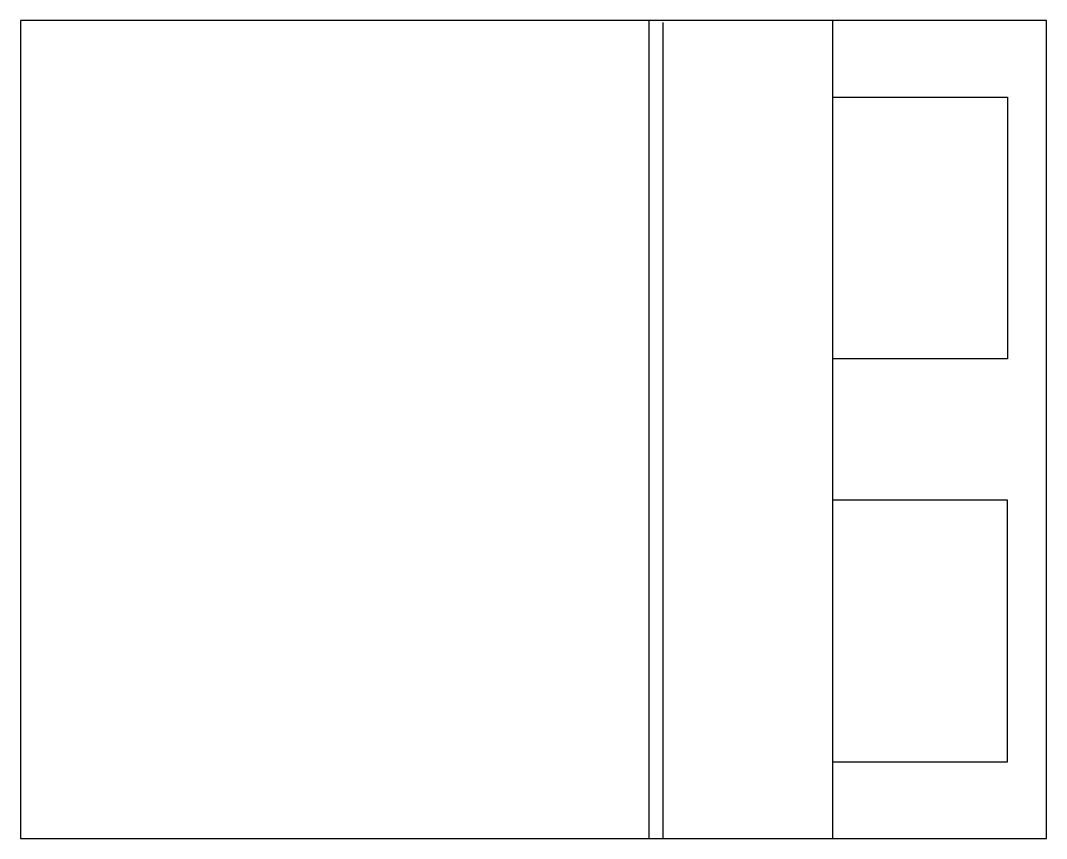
# Model space of a CAD drawing. Extents: x -202 to 0, y -161 to 0.
import ezdxf

# ---------------------------------------------------------------- set-up
doc = ezdxf.new("R2010")
doc.units = 0
doc.header["$MEASUREMENT"] = 0
doc.layers.get('0').update_dxf_attribs({"linetype": 'CONTINUOUS'})

msp = doc.modelspace()

# ---------------------------------------------------------------- linework, layer by layer
at = {"color": 0, "linetype": 'ByBlock'}
for p, q in [((-78.32, 0), (-78.32, -161.2)), ((-42.14, 0), (-42.14, -161.2)), ((-75.58, -0.4), (-75.58, -161.2)), ((-42.17, -15.09), (-7.69, -15.09)), ((-7.69, -15.09), (-7.69, -66.67)), ((-7.69, -66.67), (-42.17, -66.67)), ((-7.69, -94.54), (-42.17, -94.54)), ((-7.69, -146.12), (-7.69, -94.54)), ((-42.17, -146.12), (-7.69, -146.12))]:
    msp.add_line(p, q, dxfattribs=at)
msp.add_lwpolyline([(-202.14, -161.2), (0, -161.2), (0, 0), (-202.14, 0)], close=True, dxfattribs=at)

doc.saveas('drawing.dxf')
